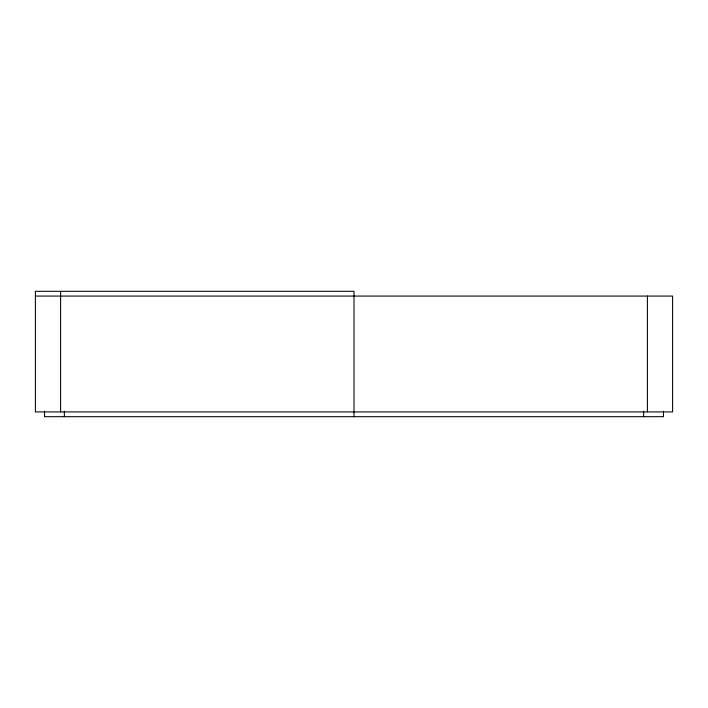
<?xml version="1.0" encoding="UTF-8"?>
<svg xmlns="http://www.w3.org/2000/svg" width="708" height="708" viewBox="0 0 708 708"><rect width="100%" height="100%" fill="white"/><g stroke="black" fill="none" stroke-linecap="round" stroke-linejoin="round"><path stroke-width="1.06" d="M35.4 296.077L672.6 296.077L672.6 411.923L35.4 411.923L35.4 291.315L354 291.315L354 416.685M663.476 411.171L663.476 416.685L44.524 416.685L44.524 411.171M647.413 296.077L647.413 411.923M643.634 411.18L643.634 416.685M64.366 411.18L64.366 416.685M60.587 291.315L60.587 411.923"/></g></svg>
